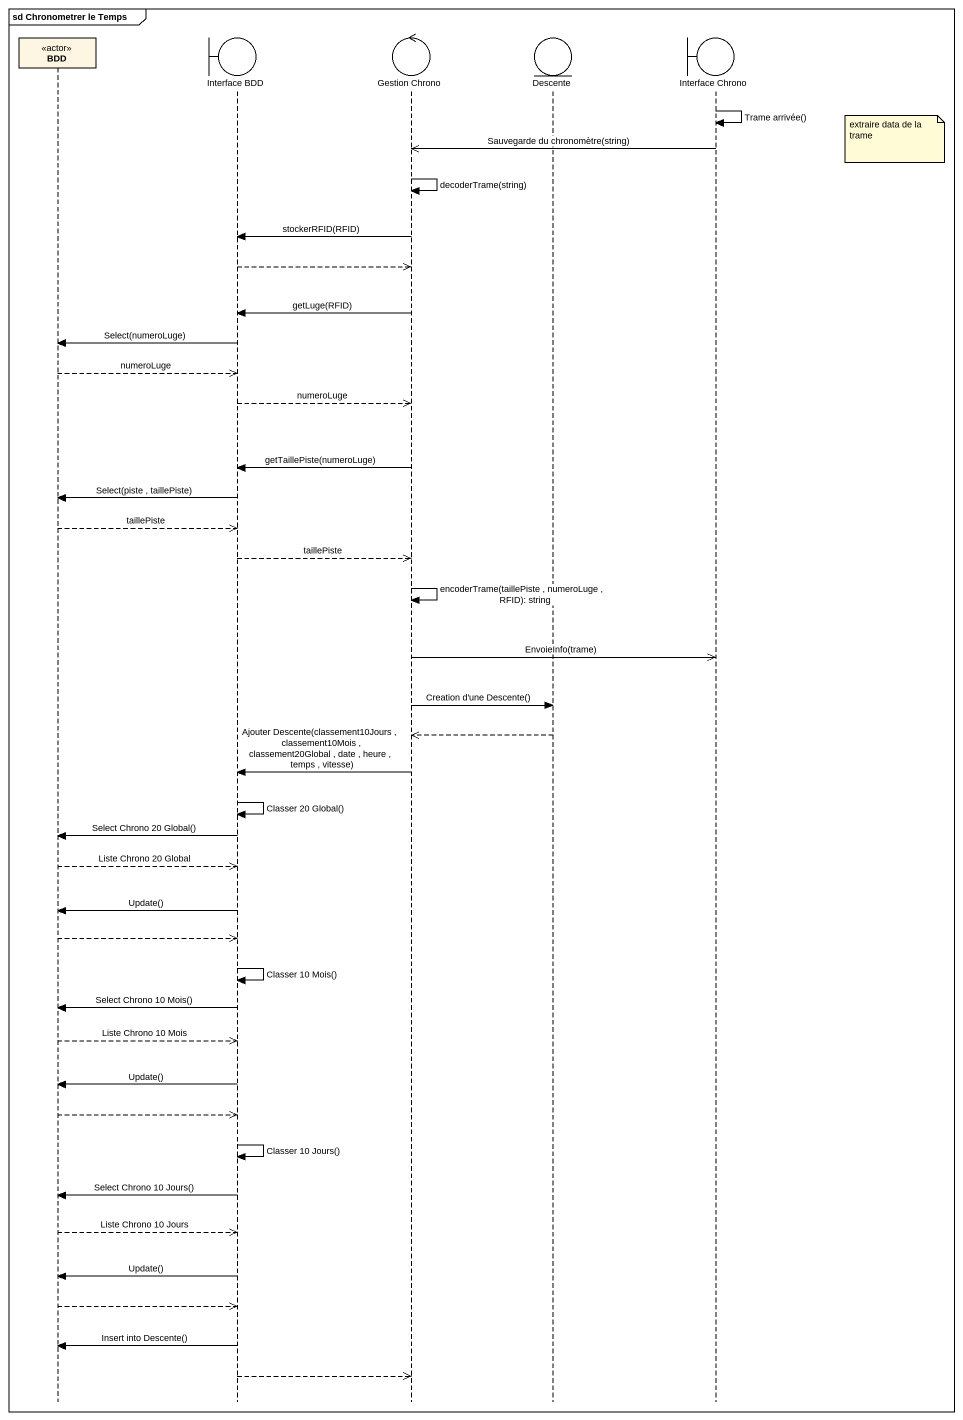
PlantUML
@startuml
mainframe sd Chronometrer le Temps
hide footbox
participant BDD <<actor>>
boundary "Interface BDD" as Interface_BDD
control "Gestion Chrono" as Gestion_Chrono
entity Descente
boundary "Interface Chrono" as Interface_Chrono

Interface_Chrono -> Interface_Chrono : Trame arrivée()
note right of Interface_Chrono : extraire data de la trame
Interface_Chrono ->> Gestion_Chrono : Sauvegarde du chronomètre(string)
Gestion_Chrono -> Gestion_Chrono : decoderTrame(string)
Gestion_Chrono -> Interface_BDD : stockerRFID(RFID)
Interface_BDD -->> Gestion_Chrono
Gestion_Chrono -> Interface_BDD : getLuge(RFID)
Interface_BDD -> BDD : Select(numeroLuge)
BDD -->> Interface_BDD : numeroLuge
Interface_BDD -->> Gestion_Chrono : numeroLuge
Gestion_Chrono -> Interface_BDD : getTaillePiste(numeroLuge)
Interface_BDD -> BDD : Select(piste , taillePiste)
BDD -->> Interface_BDD : taillePiste
Interface_BDD -->> Gestion_Chrono : taillePiste
Gestion_Chrono -> Gestion_Chrono : encoderTrame(taillePiste , numeroLuge , RFID): string
Gestion_Chrono ->> Interface_Chrono : EnvoieInfo(trame)
Gestion_Chrono -> Descente : Creation d'une Descente()
Descente -->> Gestion_Chrono
Gestion_Chrono -> Interface_BDD : Ajouter Descente(classement10Jours , classement10Mois , classement20Global , date , heure , temps , vitesse)
Interface_BDD -> Interface_BDD : Classer 20 Global()
Interface_BDD -> BDD : Select Chrono 20 Global()
BDD -->> Interface_BDD : Liste Chrono 20 Global
Interface_BDD -> BDD : Update()
BDD -->> Interface_BDD
Interface_BDD -> Interface_BDD : Classer 10 Mois()
Interface_BDD -> BDD : Select Chrono 10 Mois()
BDD -->> Interface_BDD : Liste Chrono 10 Mois
Interface_BDD -> BDD : Update()
BDD -->> Interface_BDD
Interface_BDD -> Interface_BDD : Classer 10 Jours()
Interface_BDD -> BDD : Select Chrono 10 Jours()
BDD -->> Interface_BDD : Liste Chrono 10 Jours
Interface_BDD -> BDD : Update()
BDD -->> Interface_BDD
Interface_BDD -> BDD : Insert into Descente()
Interface_BDD -->> Gestion_Chrono
@enduml
